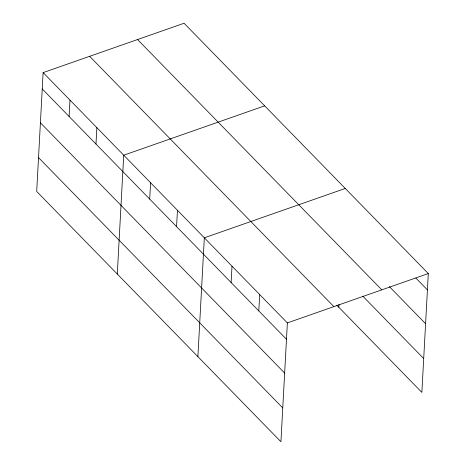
<?xml version="1.0" encoding="UTF-8"?>
<svg xmlns="http://www.w3.org/2000/svg" width="465" height="465" viewBox="0 0 465 465"><rect width="100%" height="100%" fill="white"/><g stroke="black" fill="none" stroke-linecap="round" stroke-linejoin="round"><path stroke-width="0.7" d="M43.129 72.604L36.694 191.441L280.93 441.75L287.364 322.913L43.129 72.604L184.07 23.25L428.306 273.56L421.871 392.396L336.805 305.214M69.111 116.494L69.994 100.138M95.976 144.028L96.859 127.672M117.29 274.042L123.725 155.205L264.666 105.851M149.707 199.096L150.59 182.739M176.572 226.629L177.461 210.273M197.892 356.643L204.327 237.813L345.268 188.459M231.122 282.534L232.006 266.178M258.802 310.899L259.685 294.548M338.828 307.289L338.985 304.412M287.364 322.913L428.306 273.56M415.85 278.053L427.422 289.916M389.356 286.597L425.591 323.733M137.559 39.537L381.8 289.846M362.805 296.164L423.702 358.579M89.64 56.317L333.876 306.627M42.239 88.96L286.481 339.27M40.409 122.777L284.65 373.087M38.525 157.618L282.761 407.933"/></g></svg>
